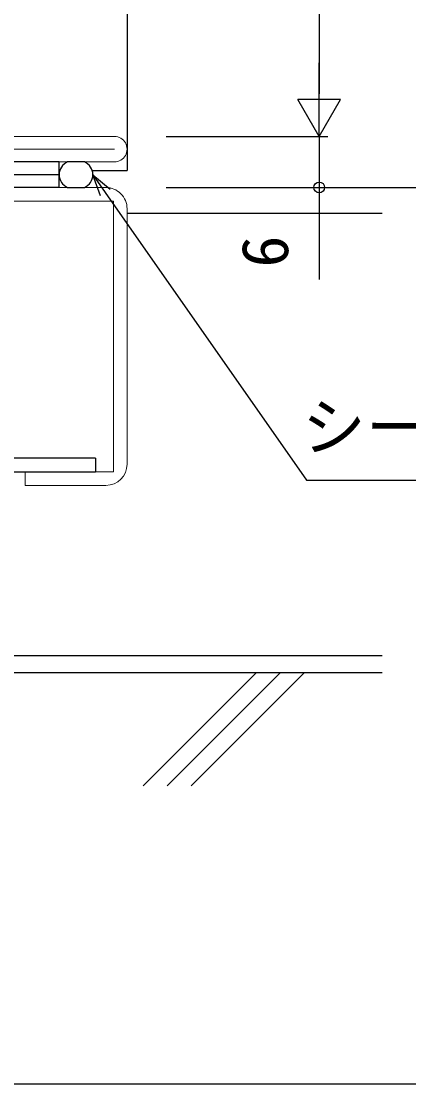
# Model space of a CAD drawing. Units: millimetres, scale not verified. Extents: x -437 to 438, y -281 to 279.
# Drawn here: x -287.3 to -241.7, y -281.2 to -156.4 of the extents above; entities that cross this region are included whole.
import ezdxf
from ezdxf.enums import TextEntityAlignment as Align

# ---------------------------------------------------------------- set-up
doc = ezdxf.new("R2010")
doc.units = ezdxf.units.MM
doc.header["$LTSCALE"] = 2
doc.layers.add('0-2_YKK_11', color=211, linetype='Continuous', lineweight=18)
doc.layers.add('0-3_YKK_11E', color=4, linetype='Continuous', lineweight=18)
for name, color, linetype in [('0-4_YKK_12', 2, 'Continuous'), ('0-5_YKK_13', 4, 'Continuous'), ('0-7_YKK_D', 6, 'Continuous'), ('0-8_YKK_ZWAK', 7, 'Continuous'), ('0-9_YSS_K', 3, 'Continuous')]:
    doc.layers.add(name, color=color, linetype=linetype)
doc.styles.add('ＭＳ ゴシック', font='')
doc.styles.get('ＭＳ ゴシック').set_extended_font_data('MS Gothic')

msp = doc.modelspace()

# ---------------------------------------------------------------- linework, layer by layer
at = {"layer": '0-2_YKK_11'}
for p, q in [((-276.3, -169.908), (-328.3, -169.908)), ((-328.3, -171.408), (-276.3, -171.408))]:
    msp.add_line(p, q, dxfattribs=at)
msp.add_lwpolyline([(-276.3, -172.908), (-306.8, -172.908), (-306.8, -171.408)], dxfattribs=at)
msp.add_arc((-276.3, -171.408), 1.5, 269.99999, 90.00001, dxfattribs=at)
at = {"layer": '0-3_YKK_11E'}
for p, q in [((-277.3, -175.908), (-310.3, -175.908)), ((-274.8, -208.408), (-274.8, -178.408))]:
    msp.add_line(p, q, dxfattribs=at)
msp.add_lwpolyline([(-311.2, -190.008), (-311.2, -177.508), (-276.4, -177.508), (-276.4, -209.308), (-286.8, -209.308), (-286.8, -210.908), (-277.3, -210.908)], dxfattribs=at)
for centre, start, end in [((-277.3, -178.408), 359.99988, 89.99998), ((-277.3, -208.408), 270, 359.99993)]:
    msp.add_arc(centre, 2.5, start, end, dxfattribs=at)
at = {"layer": '0-4_YKK_12'}
for p in [(-274.8, -33.064), (-278.902, -173.908)]:
    msp.add_line(p, (-274.8, -173.908), dxfattribs=at)
at = {"layer": '0-5_YKK_13'}
for p, q in [((-282.8, -172.908), (-312.8, -172.908)), ((-282.8, -174.408), (-282.8, -172.908)), ((-279.812, -172.908), (-281.812, -172.908)), ((-282.8, -174.408), (-312.8, -174.408)), ((-282.8, -174.408), (-312.8, -174.408)), ((-282.8, -175.908), (-282.8, -174.408)), ((-282.8, -175.908), (-312.8, -175.908)), ((-281.812, -175.908), (-279.812, -175.908))]:
    msp.add_line(p, q, dxfattribs=at)
for centre, start, end in [((-281.167, -174.408), 113.24563, 246.75437), ((-280.456, -174.408), 293.24563, 66.75437)]:
    msp.add_arc(centre, 1.633, start, end, dxfattribs=at)
at = {"layer": '0-7_YKK_D'}
for p, q in [((-252.2, 102.781), (-252.2, -164.908)), ((-252.2, -169.908), (-252.2, -161.248)), ((-252.2, -169.908), (-254.7, -165.578)), ((-249.7, -165.578), (-254.7, -165.578)), ((-252.2, -169.908), (-249.7, -165.578)), ((-270.2, -169.908), (-251.2, -169.908)), ((-270.2, -169.908), (-251.2, -169.908)), ((-270.2, -175.908), (-251.2, -175.908)), ((-270.2, -175.908), (-211.2, -175.908))]:
    msp.add_line(p, q, dxfattribs=at)
for points in [[(-252.2, -169.908), (-252.2, -175.908), (-252.2, -186.719)], [(-277.921, -176.889), (-278.824, -174.408), (-276.801, -176.105)], [(-278.824, -174.408), (-277.361, -176.497), (-253.703, -210.284), (-206.444, -210.284)]]:
    msp.add_lwpolyline(points, dxfattribs=at)
msp.add_circle((-252.2, -175.908), 0.637, dxfattribs=at)
at = {"layer": '0-8_YKK_ZWAK'}
msp.add_lwpolyline([(-436.8, -281.2), (438.2, -281.2), (438.2, 243.8)], dxfattribs=at)
at = {"layer": '0-9_YSS_K'}
for p, q in [((-274.8, -178.908), (-244.8, -178.908)), ((-278.519, -207.708), (-351.519, -207.708)), ((-278.519, -207.708), (-278.519, -209.308)), ((-351.519, -209.308), (-278.519, -209.308)), ((-354.8, -230.908), (-244.8, -230.908)), ((-244.8, -232.908), (-352.8, -232.908)), ((-272.921, -246.2), (-259.628, -232.908)), ((-256.8, -232.908), (-270.092, -246.2)), ((-267.264, -246.2), (-253.972, -232.908))]:
    msp.add_line(p, q, dxfattribs=at)

# ---------------------------------------------------------------- texts
at = {"layer": '0-7_YKK_D', "style": 'ＭＳ ゴシック'}
msp.add_text('6', height=5.499, rotation=90, dxfattribs=at).set_placement((-254.2, -185.316), align=Align.BOTTOM_LEFT)
msp.add_text('シーリング', height=5.499, dxfattribs=at).set_placement((-254.214, -208.432), align=Align.BOTTOM_LEFT)

doc.saveas('drawing.dxf')
